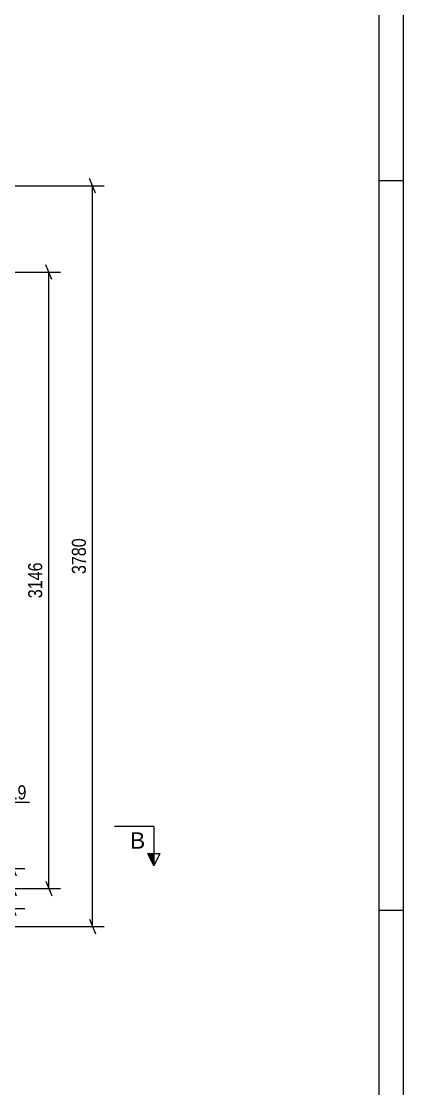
# Model space of a CAD drawing. Header units: millimetres. Extents: x -82 to 759, y -428 to 166.
# Drawn here: x 681.3 to 759.4, y -166.7 to 51.2 of the extents above; entities that cross this region are included whole.
import ezdxf

# ---------------------------------------------------------------- set-up
doc = ezdxf.new("R2010")
doc.units = ezdxf.units.MM
doc.styles.add('Arial', font='ARIAL.TTF', dxfattribs={"height": 0.2})
doc.styles.add('Arial Narrow', font='ARIALN.TTF', dxfattribs={"height": 0.2})

# ---------------------------------------------------------------- blocks, each defined once
blk = doc.blocks.new('Unknown-814409776-1133')
at = {"color": 5, "linetype": 'Continuous'}
for p, q in [((759.42, -428.37), (759.42, 165.63)), ((754.42, -423.37), (754.42, 160.63)), ((759.42, 18.63), (754.42, 18.63)), ((759.42, -130.37), (754.42, -130.37))]:
    blk.add_line(p, q, dxfattribs=at)
blk = doc.blocks.new('StraightDimension-814409776-4644 - 3670')
at = {"color": 7, "linetype": 'Continuous'}
for p, q in [((669.75, -121.76), (682.02, -121.76)), ((679.02, -120.26), (680.22, -123.26)), ((679.62, -125.86), (679.62, -121.76)), ((671.15, -125.86), (682.02, -125.86)), ((680.22, -127.36), (679.02, -124.36))]:
    blk.add_line(p, q, dxfattribs=at)
at = {"color": 0}
blk.add_wipeout([(678.87, -114.55), (674.67, -114.55), (674.67, -121.23), (678.87, -121.23)], dxfattribs=at)
at = {"color": 7, "linetype": 'Continuous'}
blk.add_line((679.62, -121.76), (679.62, -114.03), dxfattribs=at)
blk.add_line((679.62, -121.76), (679.62, -114.03), dxfattribs=at)
at = {"color": 3, "style": 'Arial Narrow'}
blk.add_text('103', height=2.863, rotation=90.0002, dxfattribs=at).set_placement((678.27, -120.63))
blk = doc.blocks.new('StraightDimension-814409776-4609 - 3670')
at = {"color": 7, "linetype": 'Continuous'}
for p, q in [((645.06, 17.6), (698.24, 17.6)), ((696.44, 16.1), (695.24, 19.1)), ((695.84, -133.6), (695.84, 17.6)), ((695.24, -132.1), (696.44, -135.1)), ((560.18, -133.6), (698.24, -133.6))]:
    blk.add_line(p, q, dxfattribs=at)
at = {"color": 0}
blk.add_wipeout([(695.09, -53.75), (690.89, -53.75), (690.89, -62.26), (695.09, -62.26)], dxfattribs=at)
at = {"color": 3, "style": 'Arial Narrow'}
blk.add_text('3780', height=2.863, rotation=90.0002, dxfattribs=at).set_placement((694.49, -61.66))
blk = doc.blocks.new('StraightDimension-814409776-4652 - 3670')
at = {"color": 7, "linetype": 'Continuous'}
for p, q in [((671.15, -125.86), (682.02, -125.86)), ((679.02, -124.36), (680.22, -127.36)), ((679.62, -129.96), (679.62, -125.86)), ((680.22, -131.46), (679.02, -128.46)), ((671.15, -129.96), (682.02, -129.96))]:
    blk.add_line(p, q, dxfattribs=at)
at = {"color": 0}
blk.add_wipeout([(678.87, -130.48), (674.67, -130.48), (674.67, -137.17), (678.87, -137.17)], dxfattribs=at)
at = {"color": 7, "linetype": 'Continuous'}
blk.add_line((679.62, -129.96), (679.62, -137.69), dxfattribs=at)
blk.add_line((679.62, -129.96), (679.62, -137.69), dxfattribs=at)
at = {"color": 3, "style": 'Arial Narrow'}
blk.add_text('103', height=2.863, rotation=90.0002, dxfattribs=at).set_placement((678.27, -136.57))
blk = doc.blocks.new('StraightDimension-814409776-5337 - 3670')
at = {"color": 7, "linetype": 'Continuous'}
for p, q in [((649.53, 0), (689.31, 0)), ((687.51, -1.5), (686.31, 1.5)), ((686.91, -125.86), (686.91, 0)), ((671.15, -125.86), (689.31, -125.86)), ((686.31, -124.36), (687.51, -127.36))]:
    blk.add_line(p, q, dxfattribs=at)
at = {"color": 0}
blk.add_wipeout([(686.16, -58.67), (681.96, -58.67), (681.96, -67.19), (686.16, -67.19)], dxfattribs=at)
at = {"color": 3, "style": 'Arial Narrow'}
blk.add_text('3146', height=2.863, rotation=90.0002, dxfattribs=at).set_placement((685.56, -66.59))
blk = doc.blocks.new('Mark-814409776-3976 - 3670')
at = {"color": 0}
blk.add_wipeout([(682.36, -107.65), (682.36, -104.65), (674.32, -104.65), (674.32, -107.65)], dxfattribs=at)
blk.add_wipeout([(682.36, -107.65), (682.36, -104.65), (674.32, -104.65), (674.32, -107.65)], dxfattribs=at)
at = {"color": 30, "linetype": 'Continuous'}
for p, q in [((669.58, -120.29), (673.72, -108.25)), ((673.72, -108.25), (682.96, -108.25))]:
    blk.add_line(p, q, dxfattribs=at)
at = {"color": 3, "style": 'Arial Narrow'}
blk.add_text('SP19', height=2.863, dxfattribs=at).set_placement((674.32, -107.65))
blk = doc.blocks.new('SectionMark-814409776-5482 - 3670')
at = {"color": 6, "linetype": 'Continuous'}
for p in [(708.37, -113.22), (709.62, -118.72)]:
    blk.add_line(p, (708.37, -121.22), dxfattribs=at)
at = {"color": 0, "linetype": 'Continuous'}
blk.add_wipeout([(706.62, -117.72), (706.62, -114.22), (703.51, -114.22), (703.51, -117.72)], dxfattribs=at)
at = {"linetype": 'Continuous'}
blk.add_hatch(color=6, dxfattribs=at).paths.add_polyline_path([(707.12, -118.72), (708.37, -118.72), (708.37, -121.22)])
at = {"color": 6, "linetype": 'Continuous'}
for p, q in [((708.37, -113.22), (700.37, -113.22)), ((707.12, -118.72), (709.62, -118.72)), ((708.37, -121.22), (707.12, -118.72))]:
    blk.add_line(p, q, dxfattribs=at)
at = {"color": 3, "linetype": 'Continuous', "style": 'Arial'}
blk.add_text('B', height=3.34, dxfattribs=at).set_placement((703.51, -117.72))

msp = doc.modelspace()

# ---------------------------------------------------------------- block references
msp.add_blockref('Unknown-814409776-1133', (0, 0))

# ---------------------------------------------------------------- next in the draw order: block references
msp.add_blockref('StraightDimension-814409776-4644 - 3670', (0, 0))

# ---------------------------------------------------------------- next in the draw order: block references
msp.add_blockref('StraightDimension-814409776-4609 - 3670', (0, 0))

# ---------------------------------------------------------------- next in the draw order: block references
msp.add_blockref('StraightDimension-814409776-4652 - 3670', (0, 0))

# ---------------------------------------------------------------- next in the draw order: block references
msp.add_blockref('StraightDimension-814409776-5337 - 3670', (0, 0))

# ---------------------------------------------------------------- next in the draw order: block references
msp.add_blockref('Mark-814409776-3976 - 3670', (0, 0))

# ---------------------------------------------------------------- next in the draw order: block references
msp.add_blockref('SectionMark-814409776-5482 - 3670', (0, 0))

doc.saveas('drawing.dxf')
